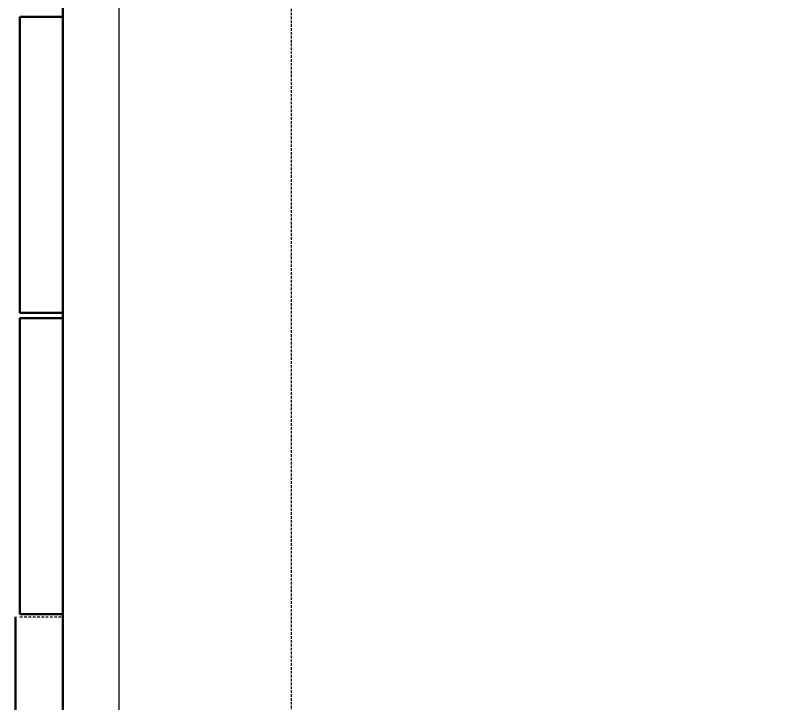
# Model space of a CAD drawing. Header units: millimetres. Extents: x -60946 to 138510, y -262288 to 24501.
# Drawn here: x -17011 to -16104, y -133493 to -132695 of the extents above; entities that cross this region are included whole.
import ezdxf

# ---------------------------------------------------------------- set-up
doc = ezdxf.new("R2010")
doc.units = ezdxf.units.MM
doc.linetypes.add('ADSK_Невидимые', pattern=[5, 3, -2])
doc.linetypes.add('ADSK_Штриховая_ш2 п1_5', pattern=[4.5, 3, -1.5])
for name, color, linetype, lineweight in [('Двери', 7, 'Continuous', 9), ('Обобщенные модели', 7, 'ADSK_Невидимые', 18), ('Оборудование', 7, 'Continuous', 18), ('Перекрытие', 7, 'Continuous', 18), ('Размеры', 7, 'Continuous', 9)]:
    doc.layers.add(name, color=color, linetype=linetype, lineweight=lineweight)
doc.styles.add('GOST Common_3', font='', dxfattribs={"width": 0.9, "height": 200})
doc.styles.get('GOST Common_3').set_extended_font_data('GOST Common')
doc.dimstyles.new('ADSK_Основной_2_0_2', dxfattribs={"dimscale": 304.8, "dimtxt": 201.142999, "dimasz": 0.463911, "dimexe": 0.328084, "dimexo": 0.328084, "dimgap": 0.164042, "dimtad": 1, "dimdec": 3, "dimrnd": 0.001, "dimdsep": 46, "dimtxsty": 'GOST Common_3', "dimblk1": 'OBLIQUE', "dimblk2": 'OBLIQUE', "dimsah": 1, "dimcen": 0.09, "dimdle": 0.328084, "dimazin": 2, "dimtfac": 1, "dimtdec": 4, "dimtix": 1, "dimtmove": 0, "dimatfit": 3, "dimfxl": 1, "dimtvp": 1, "dimtolj": 1, "dimtzin": 0, "dimlwd": 20, "dimlwe": 20, "dimarcsym": 2})

# ---------------------------------------------------------------- blocks, each defined once
blk = doc.blocks.new('AS-Shakhta_lifta-GOST_5746-2003 - Лифт_3_2700х1700 проем 1000-883891-Кладочный план 3-го этажа')
at = {"layer": 'Обобщенные модели', "linetype": 'Continuous', "lineweight": 30}
for p, q in [((780, 1285), (-620, 1285)), ((-267, 1235), (-267, 1285)), ((-267, 1285), (77, 1285)), ((77, 1285), (77, 1235)), ((83, 1235), (83, 1285)), ((83, 1285), (427, 1285)), ((427, 1285), (427, 1235)), ((77, 1235), (-267, 1235)), ((427, 1235), (83, 1235)), ((430, 1230), (780, 1230))]:
    blk.add_line(p, q, dxfattribs=at)
at = {"layer": 'Обобщенные модели'}
blk.add_line((430, 1235), (430, 1285), dxfattribs=at)
blk = doc.blocks.new('ADSK_Дверь_Проем - ADSK_Дверь_Проем-1125809-Кладочный план 3-го этажа')
at = {"layer": 'Двери', "linetype": 'ADSK_Штриховая_ш2 п1_5'}
for p, q in [((-500, 100), (500, 100)), ((-500, -100), (500, -100))]:
    blk.add_line(p, q, dxfattribs=at)
blk = doc.blocks.new('_Oblique')
at = {"color": 0, "linetype": 'ByBlock', "lineweight": -2}
blk.add_line((-0.5, -0.5), (0.5, 0.5), dxfattribs=at)
blk = doc.blocks.new('*D5570')
at = {"layer": 'Defpoints', "color": 0, "transparency": 16777216}
for p in [(-14290.64, -133017.78), (-16690.64, -133551.45), (-14290.64, -133651.43)]:
    blk.add_point(p, dxfattribs=at)
at = {"layer": 'Размеры', "color": 0, "lineweight": 20, "transparency": 16777216}
for p, q in [((-14290.64, -133117.78), (-14290.64, -133751.43)), ((-16790.64, -133651.43), (-14190.64, -133651.43)), ((-16690.64, -133651.45), (-16690.64, -133751.43))]:
    blk.add_line(p, q, dxfattribs=at)
at = {"layer": 'Размеры', "color": 0, "lineweight": 20, "transparency": 16777216, "xscale": 141.4, "yscale": 141.4, "zscale": 141.4, "rotation": 180}
blk.add_blockref('_Oblique', (-16690.64, -133651.43), dxfattribs=at)
at = {"layer": 'Размеры', "color": 0, "lineweight": 20, "transparency": 16777216, "xscale": 141.4, "yscale": 141.4, "zscale": 141.4}
blk.add_blockref('_Oblique', (-14290.64, -133651.43), dxfattribs=at)
at = {"layer": 'Размеры', "color": 0, "lineweight": 9, "transparency": 16777216, "insert": (-15490.64, -133501.43), "char_height": 200, "width": 625.9297, "attachment_point": 5, "style": 'GOST Common_3'}
blk.add_mtext('\\A1;2400', dxfattribs=at)

msp = doc.modelspace()

# ---------------------------------------------------------------- linework, layer by layer
at = {"layer": 'Перекрытие'}
msp.add_line((-16890.6385, -132542.7816), (-16890.6385, -133542.7816), dxfattribs=at)

# ---------------------------------------------------------------- block references
at = {"layer": 'Двери', "rotation": 270.0000000000002}
msp.add_blockref('ADSK_Дверь_Проем - ADSK_Дверь_Проем-1125809-Кладочный план 3-го этажа', (-16790.6385, -133042.7816), dxfattribs=at)
at = {"layer": 'Оборудование', "rotation": 270.0000000000001}
msp.add_blockref('AS-Shakhta_lifta-GOST_5746-2003 - Лифт_3_2700х1700 проем 1000-883891-Кладочный план 3-го этажа', (-18240.6385, -132963.1816), dxfattribs=at)

# ---------------------------------------------------------------- dimensions: what is measured, and where the dimension line sits
at = {"layer": 'Размеры', "lineweight": 9}
dim = msp.add_linear_dim(base=(-14290.6385, -133651.4318), p1=(-16690.6385, -133551.4469), p2=(-14290.6385, -133017.7816), dimstyle='ADSK_Основной_2_0_2', override={"dimpost": '<>', "dimfxl": 2458.617225}, dxfattribs=at)
dim.commit()
dim.dimension.update_dxf_attribs({"geometry": '*D5570', "text_midpoint": (-15490.6385, -133501.4318)})

doc.saveas('drawing.dxf')
